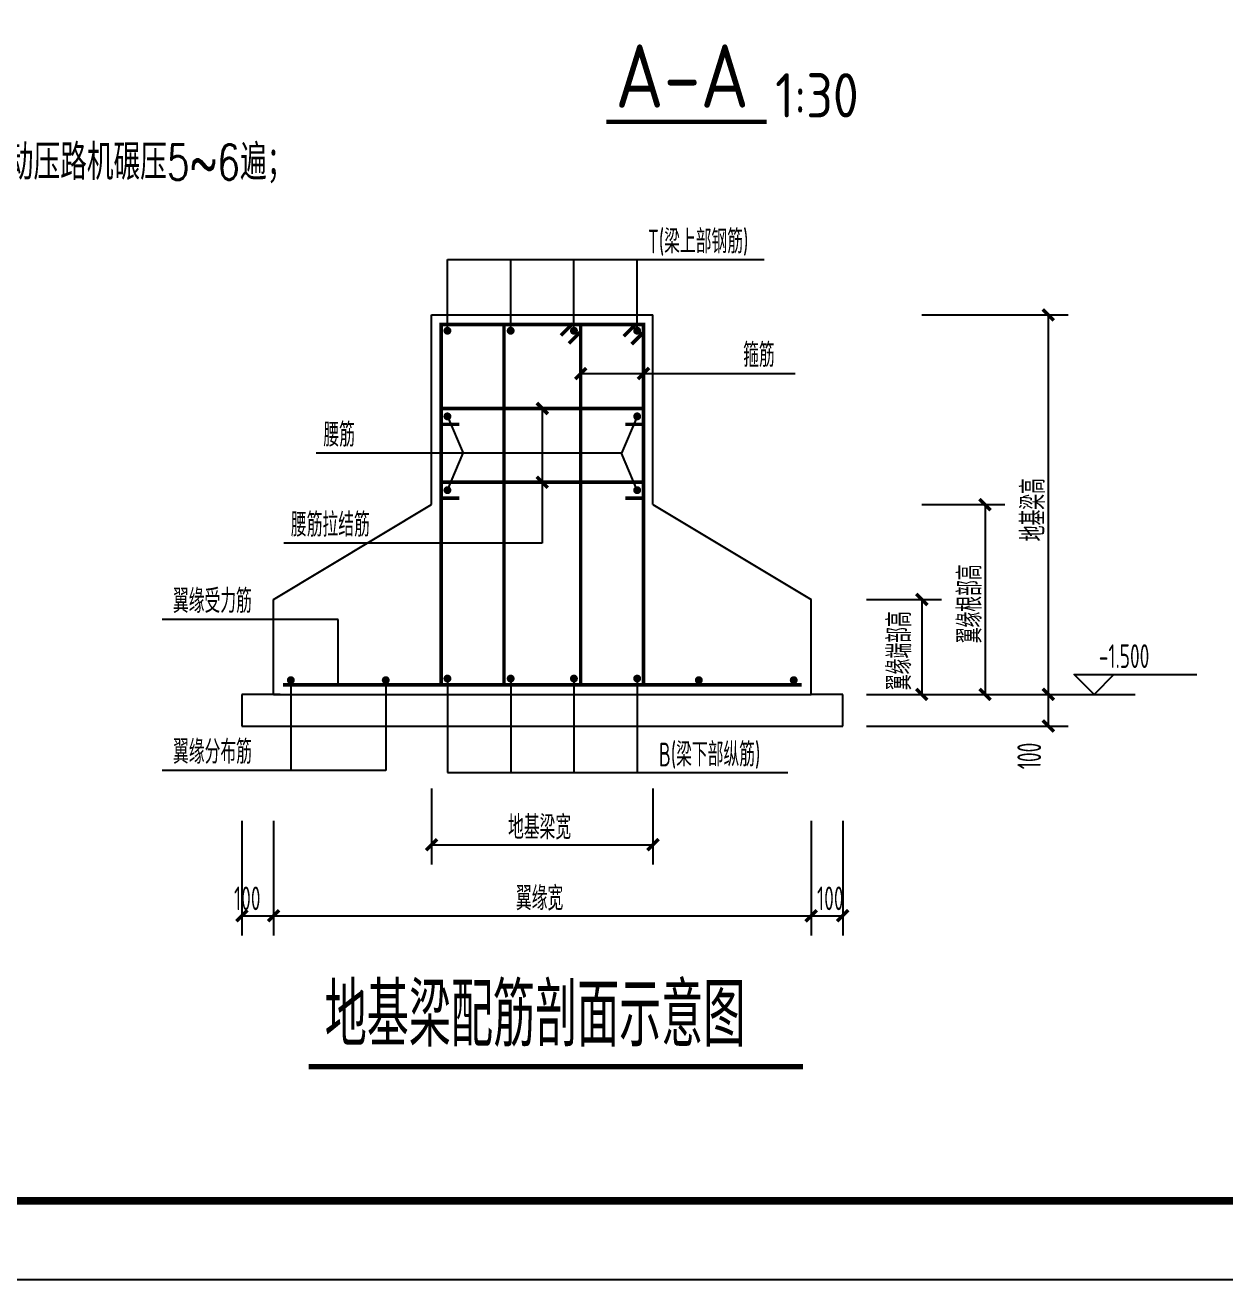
# Model space of a CAD drawing. Extents: x -14785 to 4269, y -25586 to -12228.
# Drawn here: x -13392.2 to -13240.4, y -25586.1 to -25427.4 of the extents above; entities that cross this region are included whole.
import ezdxf

# ---------------------------------------------------------------- set-up
doc = ezdxf.new("R2010")
doc.units = 0
doc.header["$LTSCALE"] = 2000
doc.header["$MEASUREMENT"] = 0
doc.layers.get('0').update_dxf_attribs({"linetype": 'CONTINUOUS'})
for name, color, linetype in [('1500', 4, 'CONTINUOUS'), ('PUB_TEXT', 7, 'CONTINUOUS'), ('剖面外形', 2, 'CONTINUOUS'), ('剖面钢筋', 1, 'CONTINUOUS'), ('文字', 11, 'CONTINUOUS'), ('标注线', 253, 'CONTINUOUS'), ('水平标注', 2, 'CONTINUOUS'), ('立面标高', 253, 'CONTINUOUS')]:
    doc.layers.add(name, color=color, linetype=linetype)
doc.styles.add('GBHZ', font='gbenor.shx', dxfattribs={"width": 0.8, "bigfont": 'gbcbig.shx'})
doc.styles.add('HZTXT', font='txt.shx', dxfattribs={"width": 0.7, "height": 500, "bigfont": 'hztxt.shx'})
doc.styles.add('设计院', font='sceie.shx', dxfattribs={"width": 0.7, "bigfont": 'sceic.shx'})

msp = doc.modelspace()

# ---------------------------------------------------------------- linework, layer by layer
at = {"color": 253}
for p, q in [((-13278.737, -25464.036), (-13260.237, -25464.036)), ((-13262.737, -25464.036), (-13262.737, -25512.036)), ((-13278.737, -25488.036), (-13268.237, -25488.036)), ((-13270.737, -25488.036), (-13270.737, -25512.036)), ((-13285.737, -25500.036), (-13276.237, -25500.036)), ((-13278.737, -25500.036), (-13278.737, -25512.036)), ((-13285.737, -25512.036), (-13251.737, -25512.036)), ((-13285.737, -25512.036), (-13276.237, -25512.036)), ((-13285.737, -25512.036), (-13260.237, -25512.036)), ((-13278.737, -25512.036), (-13260.237, -25512.036)), ((-13262.737, -25512.036), (-13262.737, -25516.036)), ((-13285.737, -25516.036), (-13260.237, -25516.036)), ((-13340.737, -25523.954), (-13340.737, -25533.553)), ((-13340.737, -25523.954), (-13340.737, -25533.553)), ((-13312.737, -25523.954), (-13312.737, -25533.553)), ((-13312.737, -25523.954), (-13312.737, -25533.553)), ((-13364.737, -25528.036), (-13364.737, -25542.536)), ((-13360.737, -25528.036), (-13360.737, -25542.536)), ((-13360.737, -25528.036), (-13360.737, -25535.536)), ((-13292.737, -25528.036), (-13292.737, -25542.536)), ((-13292.737, -25528.036), (-13292.737, -25535.536)), ((-13288.737, -25528.036), (-13288.737, -25542.536)), ((-13340.737, -25531.053), (-13312.737, -25531.053)), ((-13360.737, -25533.036), (-13360.737, -25542.536)), ((-13292.737, -25533.036), (-13292.737, -25542.536)), ((-13364.737, -25540.036), (-13360.737, -25540.036)), ((-13360.737, -25540.036), (-13292.737, -25540.036)), ((-13292.737, -25540.036), (-13288.737, -25540.036))]:
    msp.add_line(p, q, dxfattribs=at)
msp.add_line((-12786.96, -25586.104), (-13627.96, -25586.104))
at = {"color": 0, "const_width": 1}
msp.add_lwpolyline([(-12796.96, -25576.104), (-13602.96, -25576.104), (-13602.96, -25002.104), (-12796.96, -25002.104)], close=True, dxfattribs=at)
at = {"color": 253, "const_width": 0.45}
for points in [[(-13263.437, -25463.336), (-13262.037, -25464.736)], [(-13322.587, -25472.153), (-13321.187, -25470.753)], [(-13314.637, -25472.153), (-13313.237, -25470.753)], [(-13327.437, -25475.169), (-13326.037, -25476.569)], [(-13327.437, -25484.503), (-13326.037, -25485.903)], [(-13271.437, -25487.336), (-13270.037, -25488.736)], [(-13279.437, -25499.336), (-13278.037, -25500.736)], [(-13279.437, -25511.336), (-13278.037, -25512.736)], [(-13271.437, -25511.336), (-13270.037, -25512.736)], [(-13263.437, -25511.336), (-13262.037, -25512.736)], [(-13263.437, -25511.336), (-13262.037, -25512.736)], [(-13263.437, -25515.336), (-13262.037, -25516.736)], [(-13341.437, -25531.753), (-13340.037, -25530.353)], [(-13341.437, -25531.753), (-13340.037, -25530.353)], [(-13313.437, -25531.753), (-13312.037, -25530.353)], [(-13313.437, -25531.753), (-13312.037, -25530.353)], [(-13365.437, -25540.736), (-13364.037, -25539.336)], [(-13361.437, -25540.736), (-13360.037, -25539.336)], [(-13361.437, -25540.736), (-13360.037, -25539.336)], [(-13293.437, -25540.736), (-13292.037, -25539.336)], [(-13293.437, -25540.736), (-13292.037, -25539.336)], [(-13289.437, -25540.736), (-13288.037, -25539.336)]]:
    msp.add_lwpolyline(points, dxfattribs=at)
at = {"layer": '1500', "const_width": 0.7}
msp.add_lwpolyline([(-13293.784, -25559.125), (-13356.301, -25559.125)], dxfattribs=at)
at = {"layer": '剖面外形'}
for p, q in [((-13340.737, -25464.036), (-13312.737, -25464.036)), ((-13340.737, -25488.036), (-13340.737, -25464.036)), ((-13312.737, -25488.036), (-13312.737, -25464.036)), ((-13360.737, -25500.036), (-13340.737, -25488.036)), ((-13312.737, -25488.036), (-13292.737, -25500.036)), ((-13360.737, -25512.036), (-13360.737, -25500.036)), ((-13292.737, -25512.036), (-13292.737, -25500.036)), ((-13364.737, -25512.036), (-13364.737, -25516.036)), ((-13360.737, -25512.036), (-13364.737, -25512.036)), ((-13359.903, -25512.036), (-13363.903, -25512.036)), ((-13360.737, -25512.036), (-13292.737, -25512.036)), ((-13288.737, -25512.036), (-13292.737, -25512.036)), ((-13288.737, -25516.036), (-13288.737, -25512.036)), ((-13364.737, -25516.036), (-13288.737, -25516.036))]:
    msp.add_line(p, q, dxfattribs=at)
at = {"layer": '剖面钢筋', "const_width": 0.45}
for points in [[(-13339.537, -25465.236), (-13339.537, -25510.836), (-13313.937, -25510.836), (-13313.937, -25465.236), (-13339.537, -25465.236)], [(-13331.587, -25510.936), (-13331.587, -25465.136)], [(-13322.887, -25465.136), (-13324.387, -25466.636)], [(-13321.887, -25510.936), (-13321.887, -25465.136)], [(-13314.937, -25465.236), (-13316.437, -25466.736)], [(-13321.887, -25466.136), (-13323.387, -25467.636)], [(-13313.937, -25466.236), (-13315.437, -25467.736)], [(-13339.737, -25475.869), (-13313.737, -25475.869)], [(-13339.737, -25477.869), (-13337.237, -25477.869)], [(-13316.237, -25477.869), (-13313.737, -25477.869)], [(-13339.737, -25485.203), (-13313.737, -25485.203)], [(-13339.737, -25487.203), (-13337.237, -25487.203)], [(-13316.237, -25487.203), (-13313.737, -25487.203)], [(-13359.537, -25510.836), (-13293.937, -25510.836)]]:
    msp.add_lwpolyline(points, dxfattribs=at)
at = {"layer": '剖面钢筋', "const_width": 0.5}
for points in [[(-13338.487, -25466.036, 1), (-13338.987, -25466.036, 1), (-13338.487, -25466.036, 1)], [(-13330.487, -25466.036, 1), (-13330.987, -25466.036, 1), (-13330.487, -25466.036, 1)], [(-13322.487, -25466.036, 1), (-13322.987, -25466.036, 1), (-13322.487, -25466.036, 1)], [(-13314.487, -25466.036, 1), (-13314.987, -25466.036, 1), (-13314.487, -25466.036, 1)], [(-13338.487, -25476.869, 1), (-13338.987, -25476.869, 1), (-13338.487, -25476.869, 1)], [(-13314.487, -25476.869, 1), (-13314.987, -25476.869, 1), (-13314.487, -25476.869, 1)], [(-13338.487, -25486.203, 1), (-13338.987, -25486.203, 1), (-13338.487, -25486.203, 1)], [(-13314.487, -25486.203, 1), (-13314.987, -25486.203, 1), (-13314.487, -25486.203, 1)], [(-13358.287, -25510.236, 1), (-13358.787, -25510.236, 1), (-13358.287, -25510.236, 1)], [(-13346.287, -25510.236, 1), (-13346.787, -25510.236, 1), (-13346.287, -25510.236, 1)], [(-13338.487, -25510.036, 1), (-13338.987, -25510.036, 1), (-13338.487, -25510.036, 1)], [(-13330.487, -25510.036, 1), (-13330.987, -25510.036, 1), (-13330.487, -25510.036, 1)], [(-13322.487, -25510.036, 1), (-13322.987, -25510.036, 1), (-13322.487, -25510.036, 1)], [(-13314.487, -25510.036, 1), (-13314.987, -25510.036, 1), (-13314.487, -25510.036, 1)], [(-13306.687, -25510.236, 1), (-13307.187, -25510.236, 1), (-13306.687, -25510.236, 1)], [(-13294.687, -25510.236, 1), (-13295.187, -25510.236, 1), (-13294.687, -25510.236, 1)]]:
    msp.add_lwpolyline(points, format="xyb", dxfattribs=at)
at = {"layer": '文字', "const_width": 0.56}
msp.add_lwpolyline([(-13318.648, -25439.623), (-13298.367, -25439.623)], dxfattribs=at)
at = {"layer": '标注线'}
for p, q in [((-13338.737, -25457.036), (-13298.69, -25457.036)), ((-13338.737, -25466.036), (-13338.737, -25457.036)), ((-13330.737, -25466.036), (-13330.737, -25457.036)), ((-13322.737, -25466.036), (-13322.737, -25457.036)), ((-13314.737, -25466.036), (-13314.737, -25457.036)), ((-13321.887, -25471.453), (-13294.737, -25471.453)), ((-13326.737, -25475.869), (-13326.737, -25492.919)), ((-13338.737, -25476.869), (-13336.737, -25481.536)), ((-13314.737, -25476.869), (-13316.737, -25481.536)), ((-13316.737, -25481.536), (-13355.322, -25481.536)), ((-13338.737, -25486.203), (-13336.737, -25481.536)), ((-13314.737, -25486.203), (-13316.737, -25481.536)), ((-13326.737, -25492.919), (-13359.421, -25492.919)), ((-13352.537, -25502.57), (-13374.831, -25502.57)), ((-13352.537, -25510.836), (-13352.537, -25502.57)), ((-13358.537, -25510.236), (-13358.537, -25521.648)), ((-13346.537, -25510.236), (-13346.537, -25521.648)), ((-13338.737, -25510.036), (-13338.737, -25521.931)), ((-13330.737, -25510.036), (-13330.737, -25521.931)), ((-13322.737, -25510.036), (-13322.737, -25521.931)), ((-13314.737, -25510.036), (-13314.737, -25521.931)), ((-13346.537, -25521.648), (-13374.831, -25521.648)), ((-13338.737, -25521.931), (-13295.693, -25521.931))]:
    msp.add_line(p, q, dxfattribs=at)
at = {"layer": '立面标高'}
msp.add_lwpolyline([(-13254.456, -25509.536), (-13256.956, -25512.036), (-13259.456, -25509.536), (-13243.956, -25509.536)], dxfattribs=at)

# ---------------------------------------------------------------- texts
at = {"layer": 'PUB_TEXT', "style": 'HZTXT', "width": 0.75}
msp.add_text('1) 基础基坑开挖-2.300米处，其下人工填土抛300mm厚碎石（碎石粒径不应大于300mm），采用10t级振动压路机碾压5~6遍；', height=4.5, dxfattribs=at).set_placement((-13576.16, -25446.961))
at = {"layer": '文字', "color": 6, "style": 'GBHZ'}
for s, height, p in [('A-A', 8, (-13317.504, -25437.812)), ('1:30', 5.6, (-13297.283, -25439.054))]:
    msp.add_text(s, height=height, dxfattribs=at).set_placement(p)
at = {"layer": '水平标注', "style": '设计院', "width": 0.7}
for s, height, p in [('T(梁上部钢筋)', 3, (-13313.396, -25456.246)), ('箍筋', 3, (-13301.331, -25470.613)), ('腰筋', 3, (-13354.418, -25480.696)), ('腰筋拉结筋', 3, (-13358.527, -25492.079)), ('翼缘受力筋', 3, (-13373.449, -25501.73)), ('-1.500', 3, (-13256.352, -25508.696)), ('翼缘分布筋', 3, (-13373.437, -25520.808)), ('B(梁下部纵筋)', 3, (-13312.002, -25521.14)), ('地基梁宽', 3, (-13331.072, -25530.353)), ('100', 3, (-13365.724, -25539.336)), ('翼缘宽', 3, (-13330.07, -25539.336)), ('100', 3, (-13291.984, -25539.336)), ('地基梁配筋剖面示意图', 8, (-13354.257, -25556.583))]:
    msp.add_text(s, height=height, dxfattribs=at).set_placement(p)
for s, p in [('地基梁高', (-13263.174, -25492.668)), ('翼缘根部高', (-13271.174, -25505.562)), ('翼缘端部高', (-13280.079, -25511.497)), ('100', (-13263.65, -25521.494))]:
    msp.add_text(s, height=3, rotation=90, dxfattribs=at).set_placement(p)

doc.saveas('drawing.dxf')
